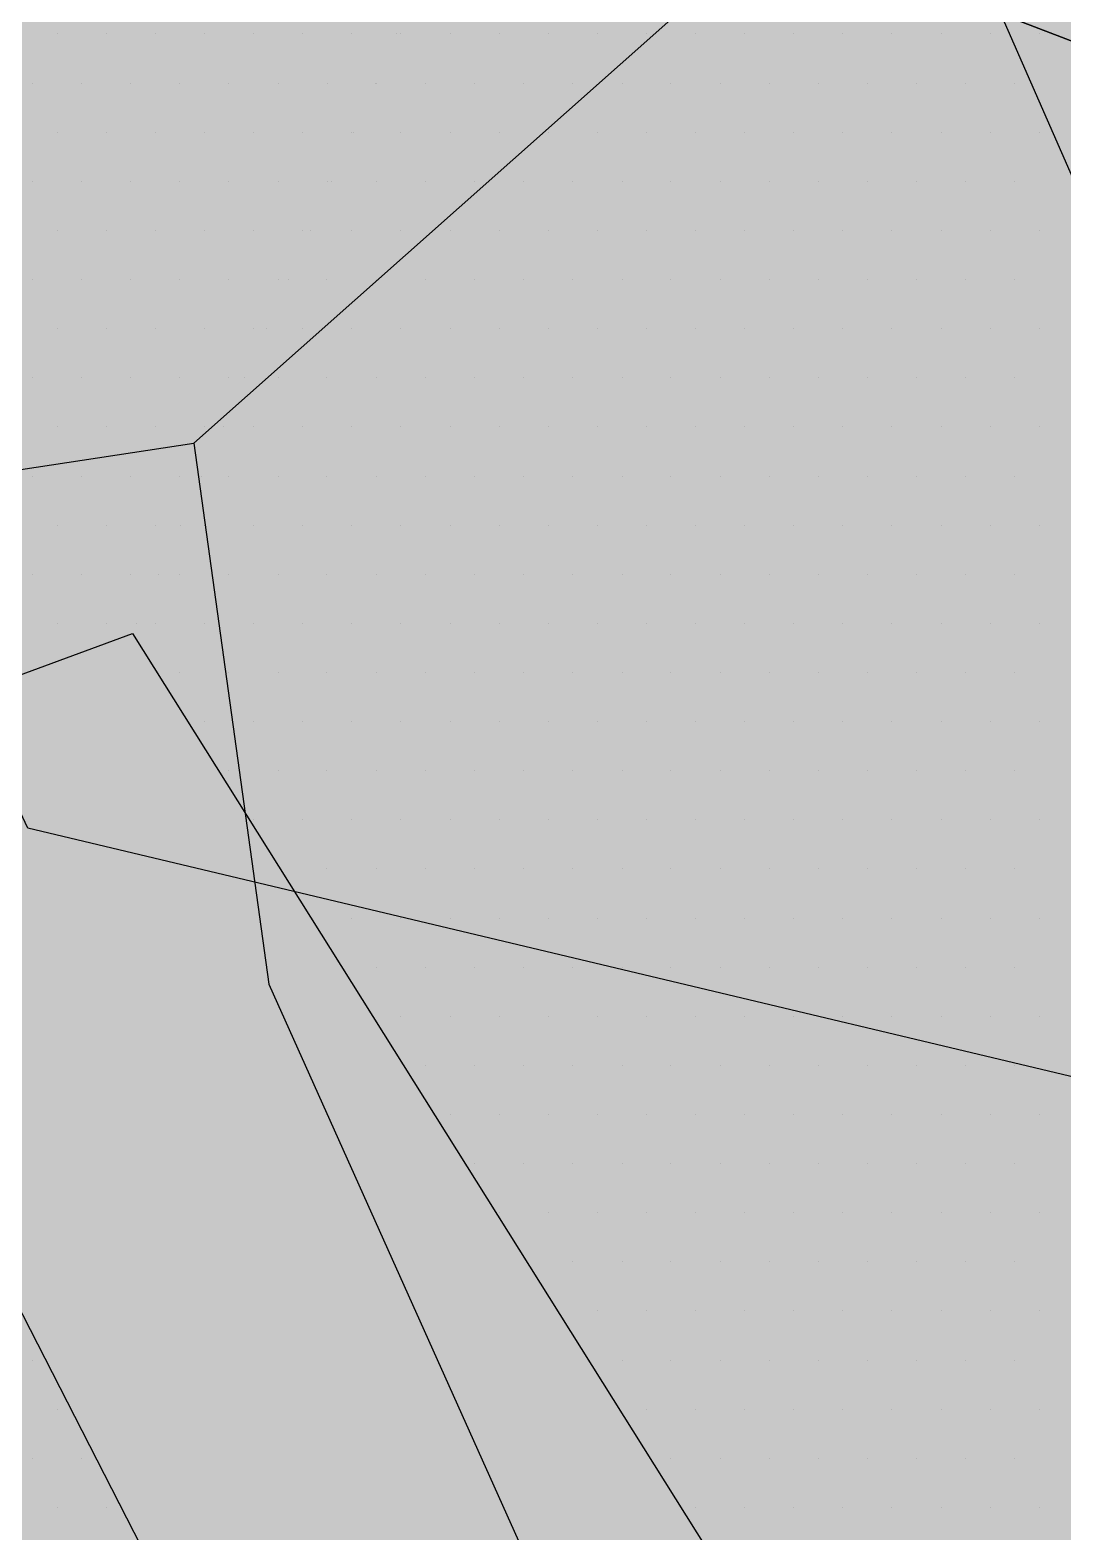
# Model space of a CAD drawing. Header units: metres. Extents: x 9606 to 9900, y 4805 to 4952.
# Drawn here: x 9832.4678 to 9832.6993, y 4845.6291 to 4845.9657 of the extents above; entities that cross this region are included whole.
import ezdxf

# ---------------------------------------------------------------- set-up
doc = ezdxf.new("R2010")
doc.units = ezdxf.units.M
doc.header["$LTSCALE"] = 2
doc.linetypes.add('CACHEX2', pattern=[0.75, 0.5, -0.25])
for name, color, linetype in [('CARTOUCHE', 7, 'Continuous'), ('LOGO', 4, 'Continuous'), ('rosace', 7, 'Continuous')]:
    doc.layers.add(name, color=color, linetype=linetype)

# ---------------------------------------------------------------- blocks, each defined once
blk = doc.blocks.new('A$C715108E3')
at = {"layer": 'LOGO', "color": 131}
for p, q in [((-6.855, -13.3309), (-6.855, -13.3309)), ((-6.7637, -13.3309), (-6.7637, -13.3309)), ((-6.6719, -13.3309), (-6.6719, -13.3309)), ((-6.5799, -13.3309), (-6.5799, -13.3309)), ((-6.4886, -13.3309), (-6.4886, -13.3309)), ((-6.3966, -13.3309), (-6.3966, -13.3309)), ((-6.305, -13.3309), (-6.305, -13.3309)), ((-6.2208, -13.3309), (-6.2208, -13.3309)), ((-6.2133, -13.3309), (-6.2133, -13.3309)), ((-6.1213, -13.3309), (-6.1213, -13.3309)), ((-6.0296, -13.3309), (-6.0296, -13.3309)), ((-5.9376, -13.3309), (-5.9376, -13.3309)), ((-5.8465, -13.3309), (-5.8465, -13.3309)), ((-5.7545, -13.3309), (-5.7545, -13.3309)), ((-5.6625, -13.3309), (-5.6625, -13.3309)), ((-5.5712, -13.3309), (-5.5712, -13.3309)), ((-5.4792, -13.3309), (-5.4792, -13.3309)), ((-5.3874, -13.3309), (-5.3874, -13.3309)), ((-5.2959, -13.3309), (-5.2959, -13.3309)), ((-5.2041, -13.3309), (-5.2041, -13.3309)), ((-5.1123, -13.3309), (-5.1123, -13.3309)), ((-5.0208, -13.3309), (-5.0208, -13.3309)), ((-6.9013, -13.4233), (-6.9013, -13.4233)), ((-6.8095, -13.4233), (-6.8095, -13.4233)), ((-6.7175, -13.4233), (-6.7175, -13.4233)), ((-6.6262, -13.4233), (-6.6262, -13.4233)), ((-6.5342, -13.4233), (-6.5342, -13.4233)), ((-6.4421, -13.4233), (-6.4421, -13.4233)), ((-6.3509, -13.4233), (-6.3509, -13.4233)), ((-6.2611, -13.4233), (-6.2611, -13.4233)), ((-6.259, -13.4233), (-6.259, -13.4233)), ((-6.1674, -13.4233), (-6.1674, -13.4233)), ((-6.0757, -13.4233), (-6.0757, -13.4233)), ((-5.9841, -13.4233), (-5.9841, -13.4233)), ((-5.8921, -13.4233), (-5.8921, -13.4233)), ((-5.8001, -13.4233), (-5.8001, -13.4233)), ((-5.7088, -13.4233), (-5.7088, -13.4233)), ((-5.6168, -13.4233), (-5.6168, -13.4233)), ((-5.5248, -13.4233), (-5.5248, -13.4233)), ((-5.4335, -13.4233), (-5.4335, -13.4233)), ((-5.3417, -13.4233), (-5.3417, -13.4233)), ((-5.2498, -13.4233), (-5.2498, -13.4233)), ((-5.1584, -13.4233), (-5.1584, -13.4233)), ((-5.0665, -13.4233), (-5.0665, -13.4233)), ((-6.855, -13.5146), (-6.855, -13.5146)), ((-6.7637, -13.5146), (-6.7637, -13.5146)), ((-6.6719, -13.5146), (-6.6719, -13.5146)), ((-6.5799, -13.5146), (-6.5799, -13.5146)), ((-6.4886, -13.5146), (-6.4886, -13.5146)), ((-6.3966, -13.5146), (-6.3966, -13.5146)), ((-6.305, -13.5146), (-6.305, -13.5146)), ((-6.302, -13.5146), (-6.302, -13.5146)), ((-6.2133, -13.5146), (-6.2133, -13.5146)), ((-6.1213, -13.5146), (-6.1213, -13.5146)), ((-6.0296, -13.5146), (-6.0296, -13.5146)), ((-5.9376, -13.5146), (-5.9376, -13.5146)), ((-5.8465, -13.5146), (-5.8465, -13.5146)), ((-5.7545, -13.5146), (-5.7545, -13.5146)), ((-5.6625, -13.5146), (-5.6625, -13.5146)), ((-5.5712, -13.5146), (-5.5712, -13.5146)), ((-5.4792, -13.5146), (-5.4792, -13.5146)), ((-5.3874, -13.5146), (-5.3874, -13.5146)), ((-5.2959, -13.5146), (-5.2959, -13.5146)), ((-5.2041, -13.5146), (-5.2041, -13.5146)), ((-5.1123, -13.5146), (-5.1123, -13.5146)), ((-5.0208, -13.5146), (-5.0208, -13.5146)), ((-6.9013, -13.6058), (-6.9013, -13.6058)), ((-6.8095, -13.6058), (-6.8095, -13.6058)), ((-6.7175, -13.6058), (-6.7175, -13.6058)), ((-6.6262, -13.6058), (-6.6262, -13.6058)), ((-6.5342, -13.6058), (-6.5342, -13.6058)), ((-6.4421, -13.6058), (-6.4421, -13.6058)), ((-6.3509, -13.6058), (-6.3509, -13.6058)), ((-6.3424, -13.6058), (-6.3424, -13.6058)), ((-6.259, -13.6058), (-6.259, -13.6058)), ((-6.1674, -13.6058), (-6.1674, -13.6058)), ((-6.0757, -13.6058), (-6.0757, -13.6058)), ((-5.9841, -13.6058), (-5.9841, -13.6058)), ((-5.8921, -13.6058), (-5.8921, -13.6058)), ((-5.8001, -13.6058), (-5.8001, -13.6058)), ((-5.7088, -13.6058), (-5.7088, -13.6058)), ((-5.6168, -13.6058), (-5.6168, -13.6058)), ((-5.5248, -13.6058), (-5.5248, -13.6058)), ((-5.4335, -13.6058), (-5.4335, -13.6058)), ((-5.3417, -13.6058), (-5.3417, -13.6058)), ((-5.2498, -13.6058), (-5.2498, -13.6058)), ((-5.1584, -13.6058), (-5.1584, -13.6058)), ((-5.0665, -13.6058), (-5.0665, -13.6058)), ((-6.855, -13.6984), (-6.855, -13.6984)), ((-6.7637, -13.6984), (-6.7637, -13.6984)), ((-6.6719, -13.6984), (-6.6719, -13.6984)), ((-6.5799, -13.6984), (-6.5799, -13.6984)), ((-6.4886, -13.6984), (-6.4886, -13.6984)), ((-6.3966, -13.6984), (-6.3966, -13.6984)), ((-6.3825, -13.6984), (-6.3825, -13.6984)), ((-6.3046, -13.6984), (-6.3046, -13.6984)), ((-6.2133, -13.6984), (-6.2133, -13.6984)), ((-6.1213, -13.6984), (-6.1213, -13.6984)), ((-6.0296, -13.6984), (-6.0296, -13.6984)), ((-5.9376, -13.6984), (-5.9376, -13.6984)), ((-5.8465, -13.6984), (-5.8465, -13.6984)), ((-5.7545, -13.6984), (-5.7545, -13.6984)), ((-5.6625, -13.6984), (-5.6625, -13.6984)), ((-5.5712, -13.6984), (-5.5712, -13.6984)), ((-5.4792, -13.6984), (-5.4792, -13.6984)), ((-5.3874, -13.6984), (-5.3874, -13.6984)), ((-5.2959, -13.6984), (-5.2959, -13.6984)), ((-5.2041, -13.6984), (-5.2041, -13.6984)), ((-5.1123, -13.6984), (-5.1123, -13.6984)), ((-5.0208, -13.6984), (-5.0208, -13.6984)), ((-6.9013, -13.7897), (-6.9013, -13.7897)), ((-6.8095, -13.7897), (-6.8095, -13.7897)), ((-6.7175, -13.7897), (-6.7175, -13.7897)), ((-6.6262, -13.7897), (-6.6262, -13.7897)), ((-6.5342, -13.7897), (-6.5342, -13.7897)), ((-6.4421, -13.7897), (-6.4421, -13.7897)), ((-6.4234, -13.7897), (-6.4234, -13.7897)), ((-6.3511, -13.7897), (-6.3511, -13.7897)), ((-6.259, -13.7897), (-6.259, -13.7897)), ((-6.1674, -13.7897), (-6.1674, -13.7897)), ((-6.0757, -13.7897), (-6.0757, -13.7897)), ((-5.9841, -13.7897), (-5.9841, -13.7897)), ((-5.8921, -13.7897), (-5.8921, -13.7897)), ((-5.8001, -13.7897), (-5.8001, -13.7897)), ((-5.7088, -13.7897), (-5.7088, -13.7897)), ((-5.6168, -13.7897), (-5.6168, -13.7897)), ((-5.5248, -13.7897), (-5.5248, -13.7897)), ((-5.4335, -13.7897), (-5.4335, -13.7897)), ((-5.3417, -13.7897), (-5.3417, -13.7897)), ((-5.2498, -13.7897), (-5.2498, -13.7897)), ((-5.1584, -13.7897), (-5.1584, -13.7897)), ((-5.0665, -13.7897), (-5.0665, -13.7897)), ((-6.855, -13.8809), (-6.855, -13.8809)), ((-6.7637, -13.8809), (-6.7637, -13.8809)), ((-6.6719, -13.8809), (-6.6719, -13.8809)), ((-6.5799, -13.8809), (-6.5799, -13.8809)), ((-6.4886, -13.8809), (-6.4886, -13.8809)), ((-6.4635, -13.8809), (-6.4635, -13.8809)), ((-6.3966, -13.8809), (-6.3966, -13.8809)), ((-6.3046, -13.8809), (-6.3046, -13.8809)), ((-6.2133, -13.8809), (-6.2133, -13.8809)), ((-6.1213, -13.8809), (-6.1213, -13.8809)), ((-6.0296, -13.8809), (-6.0296, -13.8809)), ((-5.9376, -13.8809), (-5.9376, -13.8809)), ((-5.8465, -13.8809), (-5.8465, -13.8809)), ((-5.7545, -13.8809), (-5.7545, -13.8809)), ((-5.6625, -13.8809), (-5.6625, -13.8809)), ((-5.5712, -13.8809), (-5.5712, -13.8809)), ((-5.4792, -13.8809), (-5.4792, -13.8809)), ((-5.3874, -13.8809), (-5.3874, -13.8809)), ((-5.2959, -13.8809), (-5.2959, -13.8809)), ((-5.2041, -13.8809), (-5.2041, -13.8809)), ((-5.1123, -13.8809), (-5.1123, -13.8809)), ((-5.0208, -13.8809), (-5.0208, -13.8809)), ((-6.9013, -13.9735), (-6.9013, -13.9735)), ((-6.8095, -13.9735), (-6.8095, -13.9735)), ((-6.7175, -13.9735), (-6.7175, -13.9735)), ((-6.6262, -13.9735), (-6.6262, -13.9735)), ((-6.5342, -13.9735), (-6.5342, -13.9735)), ((-6.5044, -13.9735), (-6.5044, -13.9735)), ((-6.4423, -13.9735), (-6.4423, -13.9735)), ((-6.3511, -13.9735), (-6.3511, -13.9735)), ((-6.259, -13.9735), (-6.259, -13.9735)), ((-6.1674, -13.9735), (-6.1674, -13.9735)), ((-6.0757, -13.9735), (-6.0757, -13.9735)), ((-5.9841, -13.9735), (-5.9841, -13.9735)), ((-5.8921, -13.9735), (-5.8921, -13.9735)), ((-5.8001, -13.9735), (-5.8001, -13.9735)), ((-5.7088, -13.9735), (-5.7088, -13.9735)), ((-5.6168, -13.9735), (-5.6168, -13.9735)), ((-5.5248, -13.9735), (-5.5248, -13.9735)), ((-5.4335, -13.9735), (-5.4335, -13.9735)), ((-5.3417, -13.9735), (-5.3417, -13.9735)), ((-5.2498, -13.9735), (-5.2498, -13.9735)), ((-5.1584, -13.9735), (-5.1584, -13.9735)), ((-5.0665, -13.9735), (-5.0665, -13.9735)), ((-6.855, -14.065), (-6.855, -14.065)), ((-6.7637, -14.065), (-6.7637, -14.065)), ((-6.6719, -14.065), (-6.6719, -14.065)), ((-6.5799, -14.065), (-6.5799, -14.065)), ((-6.5445, -14.065), (-6.5445, -14.065)), ((-6.4886, -14.065), (-6.4886, -14.065)), ((-6.3966, -14.065), (-6.3966, -14.065)), ((-6.3046, -14.065), (-6.3046, -14.065)), ((-6.2133, -14.065), (-6.2133, -14.065)), ((-6.1213, -14.065), (-6.1213, -14.065)), ((-6.0296, -14.065), (-6.0296, -14.065)), ((-5.9376, -14.065), (-5.9376, -14.065)), ((-5.8465, -14.065), (-5.8465, -14.065)), ((-5.7545, -14.065), (-5.7545, -14.065)), ((-5.6625, -14.065), (-5.6625, -14.065)), ((-5.5712, -14.065), (-5.5712, -14.065)), ((-5.4792, -14.065), (-5.4792, -14.065)), ((-5.3874, -14.065), (-5.3874, -14.065)), ((-5.2959, -14.065), (-5.2959, -14.065)), ((-5.2041, -14.065), (-5.2041, -14.065)), ((-5.1123, -14.065), (-5.1123, -14.065)), ((-5.0208, -14.065), (-5.0208, -14.065)), ((-6.9013, -14.1574), (-6.9013, -14.1574)), ((-6.8095, -14.1574), (-6.8095, -14.1574)), ((-6.7175, -14.1574), (-6.7175, -14.1574)), ((-6.6262, -14.1574), (-6.6262, -14.1574)), ((-6.5846, -14.1574), (-6.5846, -14.1574)), ((-6.5343, -14.1574), (-6.5343, -14.1574)), ((-6.4423, -14.1574), (-6.4423, -14.1574)), ((-6.3511, -14.1574), (-6.3511, -14.1574)), ((-6.259, -14.1574), (-6.259, -14.1574)), ((-6.1674, -14.1574), (-6.1674, -14.1574)), ((-6.0757, -14.1574), (-6.0757, -14.1574)), ((-5.9841, -14.1574), (-5.9841, -14.1574)), ((-5.8921, -14.1574), (-5.8921, -14.1574)), ((-5.8001, -14.1574), (-5.8001, -14.1574)), ((-5.7088, -14.1574), (-5.7088, -14.1574)), ((-5.6168, -14.1574), (-5.6168, -14.1574)), ((-5.5248, -14.1574), (-5.5248, -14.1574)), ((-5.4335, -14.1574), (-5.4335, -14.1574)), ((-5.3417, -14.1574), (-5.3417, -14.1574)), ((-5.2498, -14.1574), (-5.2498, -14.1574)), ((-5.1584, -14.1574), (-5.1584, -14.1574)), ((-5.0665, -14.1574), (-5.0665, -14.1574)), ((-6.855, -14.2488), (-6.855, -14.2488)), ((-6.7637, -14.2488), (-6.7637, -14.2488)), ((-6.6719, -14.2488), (-6.6719, -14.2488)), ((-6.6254, -14.2488), (-6.6254, -14.2488)), ((-6.5799, -14.2488), (-6.5799, -14.2488)), ((-6.4886, -14.2488), (-6.4886, -14.2488)), ((-6.3966, -14.2488), (-6.3966, -14.2488)), ((-6.3046, -14.2488), (-6.3046, -14.2488)), ((-6.2133, -14.2488), (-6.2133, -14.2488)), ((-6.1213, -14.2488), (-6.1213, -14.2488)), ((-6.0296, -14.2488), (-6.0296, -14.2488)), ((-5.9376, -14.2488), (-5.9376, -14.2488)), ((-5.8465, -14.2488), (-5.8465, -14.2488)), ((-5.7545, -14.2488), (-5.7545, -14.2488)), ((-5.6625, -14.2488), (-5.6625, -14.2488)), ((-5.5712, -14.2488), (-5.5712, -14.2488)), ((-5.4792, -14.2488), (-5.4792, -14.2488)), ((-5.3874, -14.2488), (-5.3874, -14.2488)), ((-5.2959, -14.2488), (-5.2959, -14.2488)), ((-5.2041, -14.2488), (-5.2041, -14.2488)), ((-5.1123, -14.2488), (-5.1123, -14.2488)), ((-5.0208, -14.2488), (-5.0208, -14.2488)), ((-6.9013, -14.3401), (-6.9013, -14.3401)), ((-6.8095, -14.3401), (-6.8095, -14.3401)), ((-6.7175, -14.3401), (-6.7175, -14.3401)), ((-6.6659, -14.3401), (-6.6659, -14.3401)), ((-6.6262, -14.3401), (-6.6262, -14.3401)), ((-6.5343, -14.3401), (-6.5343, -14.3401)), ((-6.4423, -14.3401), (-6.4423, -14.3401)), ((-6.3511, -14.3401), (-6.3511, -14.3401)), ((-6.259, -14.3401), (-6.259, -14.3401)), ((-6.1674, -14.3401), (-6.1674, -14.3401)), ((-6.0757, -14.3401), (-6.0757, -14.3401)), ((-5.9841, -14.3401), (-5.9841, -14.3401)), ((-5.8921, -14.3401), (-5.8921, -14.3401)), ((-5.8001, -14.3401), (-5.8001, -14.3401)), ((-5.7088, -14.3401), (-5.7088, -14.3401)), ((-5.6168, -14.3401), (-5.6168, -14.3401)), ((-5.5248, -14.3401), (-5.5248, -14.3401)), ((-5.4335, -14.3401), (-5.4335, -14.3401)), ((-5.3417, -14.3401), (-5.3417, -14.3401)), ((-5.2498, -14.3401), (-5.2498, -14.3401)), ((-5.1584, -14.3401), (-5.1584, -14.3401)), ((-5.0665, -14.3401), (-5.0665, -14.3401)), ((-6.855, -14.4325), (-6.855, -14.4325)), ((-6.7637, -14.4325), (-6.7637, -14.4325)), ((-6.706, -14.4325), (-6.706, -14.4325)), ((-6.6719, -14.4325), (-6.6719, -14.4325)), ((-6.5799, -14.4325), (-6.5799, -14.4325)), ((-6.4886, -14.4325), (-6.4886, -14.4325)), ((-6.3966, -14.4325), (-6.3966, -14.4325)), ((-6.3046, -14.4325), (-6.3046, -14.4325)), ((-6.2133, -14.4325), (-6.2133, -14.4325)), ((-6.1213, -14.4325), (-6.1213, -14.4325)), ((-6.0296, -14.4325), (-6.0296, -14.4325)), ((-5.9376, -14.4325), (-5.9376, -14.4325)), ((-5.8465, -14.4325), (-5.8465, -14.4325)), ((-5.7545, -14.4325), (-5.7545, -14.4325)), ((-5.6625, -14.4325), (-5.6625, -14.4325)), ((-5.5712, -14.4325), (-5.5712, -14.4325)), ((-5.4792, -14.4325), (-5.4792, -14.4325)), ((-5.3874, -14.4325), (-5.3874, -14.4325)), ((-5.2959, -14.4325), (-5.2959, -14.4325)), ((-5.2041, -14.4325), (-5.2041, -14.4325)), ((-5.1123, -14.4325), (-5.1123, -14.4325)), ((-5.0208, -14.4325), (-5.0208, -14.4325)), ((-6.6689, -14.5238), (-6.6689, -14.5238)), ((-6.6262, -14.5238), (-6.6262, -14.5238)), ((-6.5343, -14.5238), (-6.5343, -14.5238)), ((-6.4423, -14.5238), (-6.4423, -14.5238)), ((-6.3511, -14.5238), (-6.3511, -14.5238)), ((-6.259, -14.5238), (-6.259, -14.5238)), ((-6.1674, -14.5238), (-6.1674, -14.5238)), ((-6.0757, -14.5238), (-6.0757, -14.5238)), ((-5.9841, -14.5238), (-5.9841, -14.5238)), ((-5.8921, -14.5238), (-5.8921, -14.5238)), ((-5.8001, -14.5238), (-5.8001, -14.5238)), ((-5.7088, -14.5238), (-5.7088, -14.5238)), ((-5.6168, -14.5238), (-5.6168, -14.5238)), ((-5.5248, -14.5238), (-5.5248, -14.5238)), ((-5.4335, -14.5238), (-5.4335, -14.5238)), ((-5.3417, -14.5238), (-5.3417, -14.5238)), ((-5.2498, -14.5238), (-5.2498, -14.5238)), ((-5.1584, -14.5238), (-5.1584, -14.5238)), ((-5.0665, -14.5238), (-5.0665, -14.5238)), ((-6.6116, -14.6152), (-6.6116, -14.6152)), ((-6.5799, -14.6152), (-6.5799, -14.6152)), ((-6.4886, -14.6152), (-6.4886, -14.6152)), ((-6.3966, -14.6152), (-6.3966, -14.6152)), ((-6.3046, -14.6152), (-6.3046, -14.6152)), ((-6.2133, -14.6152), (-6.2133, -14.6152)), ((-6.1213, -14.6152), (-6.1213, -14.6152)), ((-6.0296, -14.6152), (-6.0296, -14.6152)), ((-5.9376, -14.6152), (-5.9376, -14.6152)), ((-5.8465, -14.6152), (-5.8465, -14.6152)), ((-5.7545, -14.6152), (-5.7545, -14.6152)), ((-5.6625, -14.6152), (-5.6625, -14.6152)), ((-5.5712, -14.6152), (-5.5712, -14.6152)), ((-5.4792, -14.6152), (-5.4792, -14.6152)), ((-5.3874, -14.6152), (-5.3874, -14.6152)), ((-5.2959, -14.6152), (-5.2959, -14.6152)), ((-5.2041, -14.6152), (-5.2041, -14.6152)), ((-5.1123, -14.6152), (-5.1123, -14.6152)), ((-5.0208, -14.6152), (-5.0208, -14.6152)), ((-6.5544, -14.7076), (-6.5544, -14.7076)), ((-6.5343, -14.7076), (-6.5343, -14.7076)), ((-6.4423, -14.7076), (-6.4423, -14.7076)), ((-6.3511, -14.7076), (-6.3511, -14.7076)), ((-6.259, -14.7076), (-6.259, -14.7076)), ((-6.1674, -14.7076), (-6.1674, -14.7076)), ((-6.0757, -14.7076), (-6.0757, -14.7076)), ((-5.9841, -14.7076), (-5.9841, -14.7076)), ((-5.8921, -14.7076), (-5.8921, -14.7076)), ((-5.8001, -14.7076), (-5.8001, -14.7076)), ((-5.7088, -14.7076), (-5.7088, -14.7076)), ((-5.6168, -14.7076), (-5.6168, -14.7076)), ((-5.5248, -14.7076), (-5.5248, -14.7076)), ((-5.4335, -14.7076), (-5.4335, -14.7076)), ((-5.3417, -14.7076), (-5.3417, -14.7076)), ((-5.2498, -14.7076), (-5.2498, -14.7076)), ((-5.1584, -14.7076), (-5.1584, -14.7076)), ((-5.0665, -14.7076), (-5.0665, -14.7076)), ((-6.4965, -14.7991), (-6.4965, -14.7991)), ((-6.4886, -14.7991), (-6.4886, -14.7991)), ((-6.3966, -14.7991), (-6.3966, -14.7991)), ((-6.3046, -14.7991), (-6.3046, -14.7991)), ((-6.2133, -14.7991), (-6.2133, -14.7991)), ((-6.1213, -14.7991), (-6.1213, -14.7991)), ((-6.0296, -14.7991), (-6.0296, -14.7991)), ((-5.9376, -14.7991), (-5.9376, -14.7991)), ((-5.8465, -14.7991), (-5.8465, -14.7991)), ((-5.7545, -14.7991), (-5.7545, -14.7991)), ((-5.6625, -14.7991), (-5.6625, -14.7991)), ((-5.5712, -14.7991), (-5.5712, -14.7991)), ((-5.4792, -14.7991), (-5.4792, -14.7991)), ((-5.3874, -14.7991), (-5.3874, -14.7991)), ((-5.2959, -14.7991), (-5.2959, -14.7991)), ((-5.2041, -14.7991), (-5.2041, -14.7991)), ((-5.1123, -14.7991), (-5.1123, -14.7991)), ((-5.0208, -14.7991), (-5.0208, -14.7991)), ((-6.4391, -14.8905), (-6.4391, -14.8905)), ((-6.3511, -14.8905), (-6.3511, -14.8905)), ((-6.259, -14.8905), (-6.259, -14.8905)), ((-6.1674, -14.8905), (-6.1674, -14.8905)), ((-6.0757, -14.8905), (-6.0757, -14.8905)), ((-5.9841, -14.8905), (-5.9841, -14.8905)), ((-5.8921, -14.8905), (-5.8921, -14.8905)), ((-5.8001, -14.8905), (-5.8001, -14.8905)), ((-5.7088, -14.8905), (-5.7088, -14.8905)), ((-5.6168, -14.8905), (-5.6168, -14.8905)), ((-5.5248, -14.8905), (-5.5248, -14.8905)), ((-5.4335, -14.8905), (-5.4335, -14.8905)), ((-5.3417, -14.8905), (-5.3417, -14.8905)), ((-5.2498, -14.8905), (-5.2498, -14.8905)), ((-5.1584, -14.8905), (-5.1584, -14.8905)), ((-5.0665, -14.8905), (-5.0665, -14.8905)), ((-6.3812, -14.9827), (-6.3812, -14.9827)), ((-6.3046, -14.9827), (-6.3046, -14.9827)), ((-6.2133, -14.9827), (-6.2133, -14.9827)), ((-6.1213, -14.9827), (-6.1213, -14.9827)), ((-6.0296, -14.9827), (-6.0296, -14.9827)), ((-5.9376, -14.9827), (-5.9376, -14.9827)), ((-5.8465, -14.9827), (-5.8465, -14.9827)), ((-5.7545, -14.9827), (-5.7545, -14.9827)), ((-5.6625, -14.9827), (-5.6625, -14.9827)), ((-5.5712, -14.9827), (-5.5712, -14.9827)), ((-5.4792, -14.9827), (-5.4792, -14.9827)), ((-5.3874, -14.9827), (-5.3874, -14.9827)), ((-5.2959, -14.9827), (-5.2959, -14.9827)), ((-5.2041, -14.9827), (-5.2041, -14.9827)), ((-5.1123, -14.9827), (-5.1123, -14.9827)), ((-5.0208, -14.9827), (-5.0208, -14.9827)), ((-6.3239, -15.0742), (-6.3239, -15.0742)), ((-6.259, -15.0742), (-6.259, -15.0742)), ((-6.1674, -15.0742), (-6.1674, -15.0742)), ((-6.0757, -15.0742), (-6.0757, -15.0742)), ((-5.9841, -15.0742), (-5.9841, -15.0742)), ((-5.8921, -15.0742), (-5.8921, -15.0742)), ((-5.8001, -15.0742), (-5.8001, -15.0742)), ((-5.7088, -15.0742), (-5.7088, -15.0742)), ((-5.6168, -15.0742), (-5.6168, -15.0742)), ((-5.5248, -15.0742), (-5.5248, -15.0742)), ((-5.4335, -15.0742), (-5.4335, -15.0742)), ((-5.3417, -15.0742), (-5.3417, -15.0742)), ((-5.2498, -15.0742), (-5.2498, -15.0742)), ((-5.1584, -15.0742), (-5.1584, -15.0742)), ((-5.0665, -15.0742), (-5.0665, -15.0742)), ((-6.2662, -15.1655), (-6.2662, -15.1655)), ((-6.2133, -15.1655), (-6.2133, -15.1655)), ((-6.1213, -15.1655), (-6.1213, -15.1655)), ((-6.0296, -15.1655), (-6.0296, -15.1655)), ((-5.9376, -15.1655), (-5.9376, -15.1655)), ((-5.8465, -15.1655), (-5.8465, -15.1655)), ((-5.7545, -15.1655), (-5.7545, -15.1655)), ((-5.6625, -15.1655), (-5.6625, -15.1655)), ((-5.5712, -15.1655), (-5.5712, -15.1655)), ((-5.4792, -15.1655), (-5.4792, -15.1655)), ((-5.3874, -15.1655), (-5.3874, -15.1655)), ((-5.2959, -15.1655), (-5.2959, -15.1655)), ((-5.2041, -15.1655), (-5.2041, -15.1655)), ((-5.1123, -15.1655), (-5.1123, -15.1655)), ((-5.0208, -15.1655), (-5.0208, -15.1655)), ((-6.2086, -15.2579), (-6.2086, -15.2579)), ((-6.1674, -15.2579), (-6.1674, -15.2579)), ((-6.0757, -15.2579), (-6.0757, -15.2579)), ((-5.9841, -15.2579), (-5.9841, -15.2579)), ((-5.8921, -15.2579), (-5.8921, -15.2579)), ((-5.8001, -15.2579), (-5.8001, -15.2579)), ((-5.7088, -15.2579), (-5.7088, -15.2579)), ((-5.6168, -15.2579), (-5.6168, -15.2579)), ((-5.5248, -15.2579), (-5.5248, -15.2579)), ((-5.4335, -15.2579), (-5.4335, -15.2579)), ((-5.3417, -15.2579), (-5.3417, -15.2579)), ((-5.2498, -15.2579), (-5.2498, -15.2579)), ((-5.1584, -15.2579), (-5.1584, -15.2579)), ((-5.0665, -15.2579), (-5.0665, -15.2579)), ((-6.1517, -15.3493), (-6.1517, -15.3493)), ((-6.1213, -15.3493), (-6.1213, -15.3493)), ((-6.0296, -15.3493), (-6.0296, -15.3493)), ((-5.9376, -15.3493), (-5.9376, -15.3493)), ((-5.8465, -15.3493), (-5.8465, -15.3493)), ((-5.7545, -15.3493), (-5.7545, -15.3493)), ((-5.6625, -15.3493), (-5.6625, -15.3493)), ((-5.5712, -15.3493), (-5.5712, -15.3493)), ((-5.4792, -15.3493), (-5.4792, -15.3493)), ((-5.3874, -15.3493), (-5.3874, -15.3493)), ((-5.2959, -15.3493), (-5.2959, -15.3493)), ((-5.2041, -15.3493), (-5.2041, -15.3493)), ((-5.1123, -15.3493), (-5.1123, -15.3493)), ((-5.0208, -15.3493), (-5.0208, -15.3493)), ((-6.0937, -15.4406), (-6.0937, -15.4406)), ((-6.0757, -15.4406), (-6.0757, -15.4406)), ((-5.9841, -15.4406), (-5.9841, -15.4406)), ((-5.8921, -15.4406), (-5.8921, -15.4406)), ((-5.8001, -15.4406), (-5.8001, -15.4406)), ((-5.7088, -15.4406), (-5.7088, -15.4406)), ((-5.6168, -15.4406), (-5.6168, -15.4406)), ((-5.5248, -15.4406), (-5.5248, -15.4406)), ((-5.4335, -15.4406), (-5.4335, -15.4406)), ((-5.3417, -15.4406), (-5.3417, -15.4406)), ((-5.2498, -15.4406), (-5.2498, -15.4406)), ((-5.1584, -15.4406), (-5.1584, -15.4406)), ((-5.0665, -15.4406), (-5.0665, -15.4406)), ((-6.036, -15.5332), (-6.036, -15.5332)), ((-6.0296, -15.5332), (-6.0296, -15.5332)), ((-5.9376, -15.5332), (-5.9376, -15.5332)), ((-5.8465, -15.5332), (-5.8465, -15.5332)), ((-5.7545, -15.5332), (-5.7545, -15.5332)), ((-5.6625, -15.5332), (-5.6625, -15.5332)), ((-5.5712, -15.5332), (-5.5712, -15.5332)), ((-5.4792, -15.5332), (-5.4792, -15.5332)), ((-5.3874, -15.5332), (-5.3874, -15.5332)), ((-5.2959, -15.5332), (-5.2959, -15.5332)), ((-5.2041, -15.5332), (-5.2041, -15.5332)), ((-5.1123, -15.5332), (-5.1123, -15.5332)), ((-5.0208, -15.5332), (-5.0208, -15.5332)), ((-5.9785, -15.6246), (-5.9785, -15.6246)), ((-5.8921, -15.6246), (-5.8921, -15.6246)), ((-5.8001, -15.6246), (-5.8001, -15.6246)), ((-5.7088, -15.6246), (-5.7088, -15.6246)), ((-5.6168, -15.6246), (-5.6168, -15.6246)), ((-5.5248, -15.6246), (-5.5248, -15.6246)), ((-5.4335, -15.6246), (-5.4335, -15.6246)), ((-5.3417, -15.6246), (-5.3417, -15.6246)), ((-5.2498, -15.6246), (-5.2498, -15.6246)), ((-5.1584, -15.6246), (-5.1584, -15.6246)), ((-5.0665, -15.6246), (-5.0665, -15.6246)), ((-5.9208, -15.7159), (-5.9208, -15.7159)), ((-5.8465, -15.7159), (-5.8465, -15.7159)), ((-5.7545, -15.7159), (-5.7545, -15.7159)), ((-5.6625, -15.7159), (-5.6625, -15.7159)), ((-5.5712, -15.7159), (-5.5712, -15.7159)), ((-5.4792, -15.7159), (-5.4792, -15.7159)), ((-5.3874, -15.7159), (-5.3874, -15.7159)), ((-5.2959, -15.7159), (-5.2959, -15.7159)), ((-5.2041, -15.7159), (-5.2041, -15.7159)), ((-5.1123, -15.7159), (-5.1123, -15.7159)), ((-5.0208, -15.7159), (-5.0208, -15.7159)), ((-6.9013, -15.8081), (-6.9013, -15.8081)), ((-5.863, -15.8083), (-5.863, -15.8083)), ((-5.8001, -15.8083), (-5.8001, -15.8083)), ((-5.7088, -15.8083), (-5.7088, -15.8083)), ((-5.6168, -15.8083), (-5.6168, -15.8083)), ((-5.5248, -15.8083), (-5.5248, -15.8083)), ((-5.4335, -15.8083), (-5.4335, -15.8083)), ((-5.3417, -15.8083), (-5.3417, -15.8083)), ((-5.2498, -15.8083), (-5.2498, -15.8083)), ((-5.1584, -15.8083), (-5.1584, -15.8083)), ((-5.0665, -15.8083), (-5.0665, -15.8083)), ((-6.8552, -15.8996), (-6.8552, -15.8996)), ((-5.8061, -15.8994), (-5.8061, -15.8994)), ((-5.7545, -15.8994), (-5.7545, -15.8994)), ((-5.6625, -15.8994), (-5.6625, -15.8994)), ((-5.5712, -15.8994), (-5.5712, -15.8994)), ((-5.4792, -15.8994), (-5.4792, -15.8994)), ((-5.3874, -15.8994), (-5.3874, -15.8994)), ((-5.2959, -15.8994), (-5.2959, -15.8994)), ((-5.2041, -15.8994), (-5.2041, -15.8994)), ((-5.1123, -15.8994), (-5.1123, -15.8994)), ((-5.0208, -15.8994), (-5.0208, -15.8994)), ((-6.9013, -15.991), (-6.9013, -15.991)), ((-6.8095, -15.991), (-6.8095, -15.991)), ((-5.7485, -15.991), (-5.7485, -15.991)), ((-5.7088, -15.991), (-5.7088, -15.991)), ((-5.6168, -15.991), (-5.6168, -15.991)), ((-5.5248, -15.991), (-5.5248, -15.991)), ((-5.4335, -15.991), (-5.4335, -15.991)), ((-5.3417, -15.991), (-5.3417, -15.991)), ((-5.2498, -15.991), (-5.2498, -15.991)), ((-5.1584, -15.991), (-5.1584, -15.991)), ((-5.0665, -15.991), (-5.0665, -15.991)), ((-6.8552, -16.0834), (-6.8552, -16.0834)), ((-6.7637, -16.0834), (-6.7637, -16.0834)), ((-5.6908, -16.0834), (-5.6908, -16.0834)), ((-5.6625, -16.0834), (-5.6625, -16.0834)), ((-5.5712, -16.0834), (-5.5712, -16.0834)), ((-5.4792, -16.0834), (-5.4792, -16.0834)), ((-5.3874, -16.0834), (-5.3874, -16.0834)), ((-5.2959, -16.0834), (-5.2959, -16.0834)), ((-5.2041, -16.0834), (-5.2041, -16.0834)), ((-5.1123, -16.0834), (-5.1123, -16.0834)), ((-5.0208, -16.0834), (-5.0208, -16.0834))]:
    blk.add_line(p, q, dxfattribs=at)
blk.add_lwpolyline([(-7.6382, -19.3811), (-6.116, -17.2939), (-6.9465, -15.6702), (-8.594, -17.8822), (-9.3485, -18.5991), (-7.8631, -14.874), (-6.7146, -14.4511), (-5.0186, -17.1537), (-4.9784, -19.1278)], dxfattribs=at)
blk = doc.blocks.new('A$C581E6685')
at = {"layer": 'rosace'}
for color, points in [(142, [(-45.3965, 37.4846), (-39.5666, 28.8703), (-39.344, 28.5414), (-39.8519, 24.2064), (-36.9477, 25.4853), (-26.3566, 30.2032), (-36.1863, 24.0789), (-38.2746, 22.2236), (-38.1337, 21.2132), (-33.6363, 11.1845), (-39.5393, 21.4709), (-40.6525, 23.2405), (-42.0615, 23.3525), (-53.1072, 18.3767), (-43.3972, 24.4856), (-40.4756, 26.2259), (-40.684, 26.8894)]), (140, [(-45.3965, 37.4846), (-41.9745, 25.9278), (-41.7809, 23.8865), (-42.0615, 23.3525), (-44.9268, 21.9767), (-53.1072, 18.3767), (-40.8028, 21.6905), (-39.5666, 22.0268), (-38.2746, 22.2236), (-38.1337, 21.2132), (-33.6363, 11.1845), (-36.0802, 21.4612), (-37.3405, 24.3346), (-37.4251, 24.9804), (-36.9477, 25.4853), (-26.3566, 30.2032), (-37.8747, 26.8339), (-39.7286, 26.4119), (-40.3751, 26.6371), (-40.684, 26.8894)]), (32, [(-39.8519, 24.2064), (-37.1498, 25.5201), (-23.2602, 17.8548)]), (40, [(-39.8519, 24.2064), (-23.2602, 17.8548), (-38.5844, 21.5046)])]:
    blk.add_hatch(color=color, dxfattribs=at).paths.add_polyline_path(points)
at = {"layer": 'rosace', "color": 142}
blk.add_lwpolyline([(-45.3965, 37.4846), (-39.3434, 28.5414), (-39.8519, 24.2064), (-36.9477, 25.4853), (-26.3566, 30.2032), (-36.1857, 24.0789), (-38.2739, 22.2236), (-38.1337, 21.2132), (-33.6358, 11.1845), (-39.5393, 21.4709), (-40.6518, 23.2405), (-42.0615, 23.3525), (-53.1072, 18.3767), (-43.3964, 24.4856), (-40.4756, 26.2259), (-40.6836, 26.8894)], close=True, dxfattribs=at)
at = {"layer": 'rosace', "color": 140}
blk.add_lwpolyline([(-45.3965, 37.4846), (-41.9745, 25.9278), (-41.7804, 23.8865), (-42.0615, 23.3525), (-44.9268, 21.9767), (-53.1072, 18.3767), (-40.8028, 21.6905), (-39.5666, 22.0268), (-38.2739, 22.2236), (-38.1337, 21.2132), (-33.6358, 11.1845), (-36.0802, 21.4612), (-37.3405, 24.3346), (-37.4251, 24.9804), (-36.9477, 25.4853), (-26.3566, 30.2032), (-37.8741, 26.8339), (-39.7286, 26.4119), (-40.3748, 26.6371), (-40.6836, 26.8894)], close=True, dxfattribs=at)
at = {"layer": 'rosace', "color": 32}
blk.add_lwpolyline([(-39.8519, 24.2064), (-37.1498, 25.5201), (-23.2602, 17.8559)], close=True, dxfattribs=at)
at = {"layer": 'rosace', "color": 40}
blk.add_lwpolyline([(-39.8519, 24.2064), (-23.2602, 17.8559), (-38.584, 21.5046)], close=True, dxfattribs=at)
at = {"layer": 'rosace', "color": 32, "linetype": 'CACHEX2', "ltscale": 1.5}
blk.add_ellipse((-38.0538, 23.8138), major_axis=(-19.0311, -3.534), ratio=0.590567, dxfattribs=at)
at = {"layer": 'rosace', "color": 32}
blk.add_ellipse((-37.6144, 23.8499), major_axis=(-13.5768, -4.2839), ratio=0.791971, dxfattribs=at)
at = {"layer": 'CARTOUCHE'}
blk.add_blockref('A$C715108E3', (-31.6739, 36.3189), dxfattribs=at)

msp = doc.modelspace()

# ---------------------------------------------------------------- linework, layer by layer
at = {"layer": 'CARTOUCHE'}
msp.add_rational_spline([(9829.64323, 4848.05468), (9829.64323, 4845.87645), (9829.64323, 4843.69822), (9829.64323, 4842.93022), (9830.41123, 4842.93022), (9839.51909, 4842.93022), (9848.62694, 4842.93022), (9849.39494, 4842.93022), (9849.39494, 4843.69822), (9849.39494, 4845.87645), (9849.39494, 4848.05468), (9849.39494, 4848.82268), (9848.62694, 4848.82268), (9839.51909, 4848.82268), (9830.41123, 4848.82268), (9829.64323, 4848.82268), (9829.64323, 4848.05468)], [1, 1, 1, 0.707106781187, 1, 1, 1, 0.707106781187, 1, 1, 1, 0.707106781187, 1, 1, 1, 0.707106781187, 1], degree=2, knots=[0, 0, 0, 1, 1, 2.570796, 2.570796, 3.570796, 3.570796, 5.141593, 5.141593, 6.141593, 6.141593, 7.712389, 7.712389, 8.712389, 8.712389, 10.283185, 10.283185, 10.283185], dxfattribs=at)

# ---------------------------------------------------------------- block references
at = {"layer": 'CARTOUCHE', "xscale": 0.12, "yscale": 0.12, "zscale": 0.12}
msp.add_blockref('A$C581E6685', (9837.09738, 4843.20633), dxfattribs=at)

doc.saveas('drawing.dxf')
